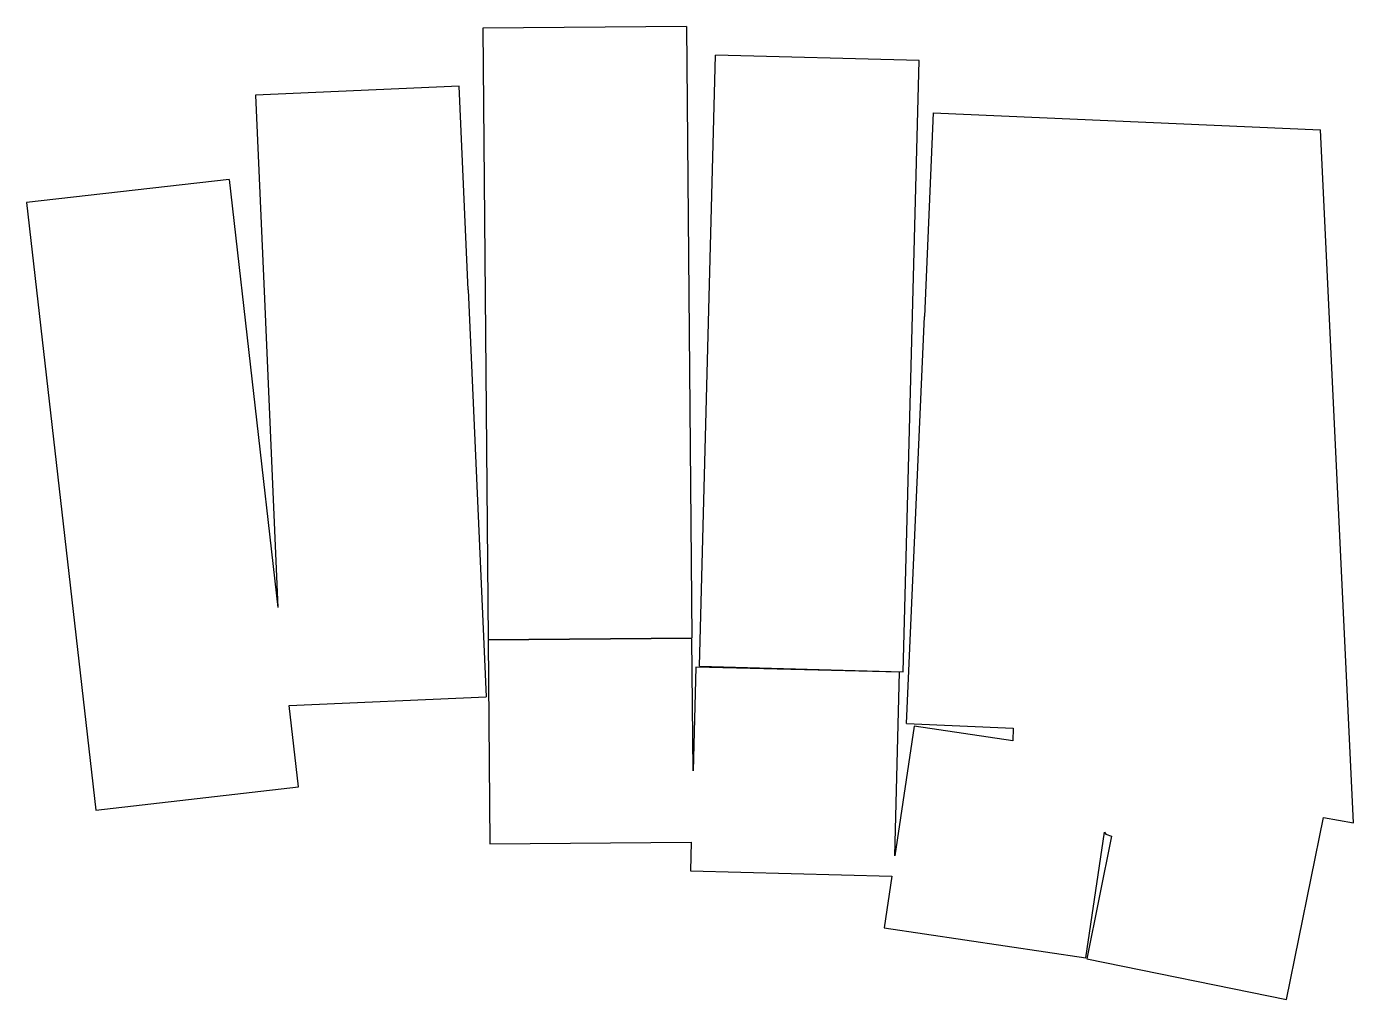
# Model space of a CAD drawing. Header units: millimetres. Extents: x 165 to 289, y -193 to -103.
import ezdxf

# ---------------------------------------------------------------- set-up
doc = ezdxf.new("R2010")
doc.units = ezdxf.units.MM

msp = doc.modelspace()

# ---------------------------------------------------------------- linework, layer by layer
for p, q in [((226.54, -102.66), (207.54, -102.82)), ((207.54, -102.82), (208.04, -159.82)), ((226.54, -102.66), (227.04, -159.66)), ((227.74, -162.31), (229.23, -105.33)), ((248.22, -105.83), (229.23, -105.33)), ((246.73, -162.81), (248.22, -105.83)), ((205.36, -108.23), (186.38, -109.06)), ((206.19, -127.21), (205.36, -108.23)), ((186.38, -109.06), (187.21, -128.04)), ((249.52, -110.71), (248.7, -129.69)), ((249.52, -110.71), (285.59, -112.28)), ((288.67, -176.9), (285.59, -112.28)), ((183.92, -116.93), (165.04, -119.08)), ((183.92, -116.93), (188.47, -156.84)), ((165.04, -119.08), (171.49, -175.72)), ((206.19, -127.21), (207.85, -165.17)), ((187.21, -128.04), (188.47, -156.84)), ((247.04, -167.65), (248.7, -129.69)), ((208.04, -159.82), (227.04, -159.66)), ((227.04, -159.71), (208.04, -159.87)), ((208.04, -159.87), (208.21, -178.87)), ((227.15, -172.04), (227.04, -159.71)), ((227.4, -162.38), (227.15, -172.04)), ((246.39, -162.87), (227.4, -162.38)), ((227.74, -162.31), (246.73, -162.81)), ((245.94, -179.99), (246.39, -162.87)), ((189.51, -165.97), (207.85, -165.17)), ((190.37, -173.56), (189.51, -165.97)), ((247.75, -167.9), (245.94, -179.99)), ((247.04, -167.65), (256.98, -168.09)), ((256.94, -169.27), (247.75, -167.9)), ((256.98, -168.09), (256.94, -169.27)), ((171.49, -175.72), (190.37, -173.56)), ((282.43, -193.37), (285.89, -176.4)), ((285.89, -176.4), (288.67, -176.9)), ((263.73, -189.5), (265.49, -177.76)), ((265.49, -177.76), (265.61, -177.97)), ((265.61, -177.97), (266.14, -178.15)), ((208.21, -178.87), (226.97, -178.71)), ((226.97, -178.71), (226.9, -181.37)), ((266.14, -178.15), (263.82, -189.58)), ((226.9, -181.37), (245.67, -181.86)), ((245.67, -181.86), (244.94, -186.69)), ((244.94, -186.69), (263.73, -189.5)), ((263.82, -189.58), (282.43, -193.37))]:
    msp.add_line(p, q)

doc.saveas('drawing.dxf')
